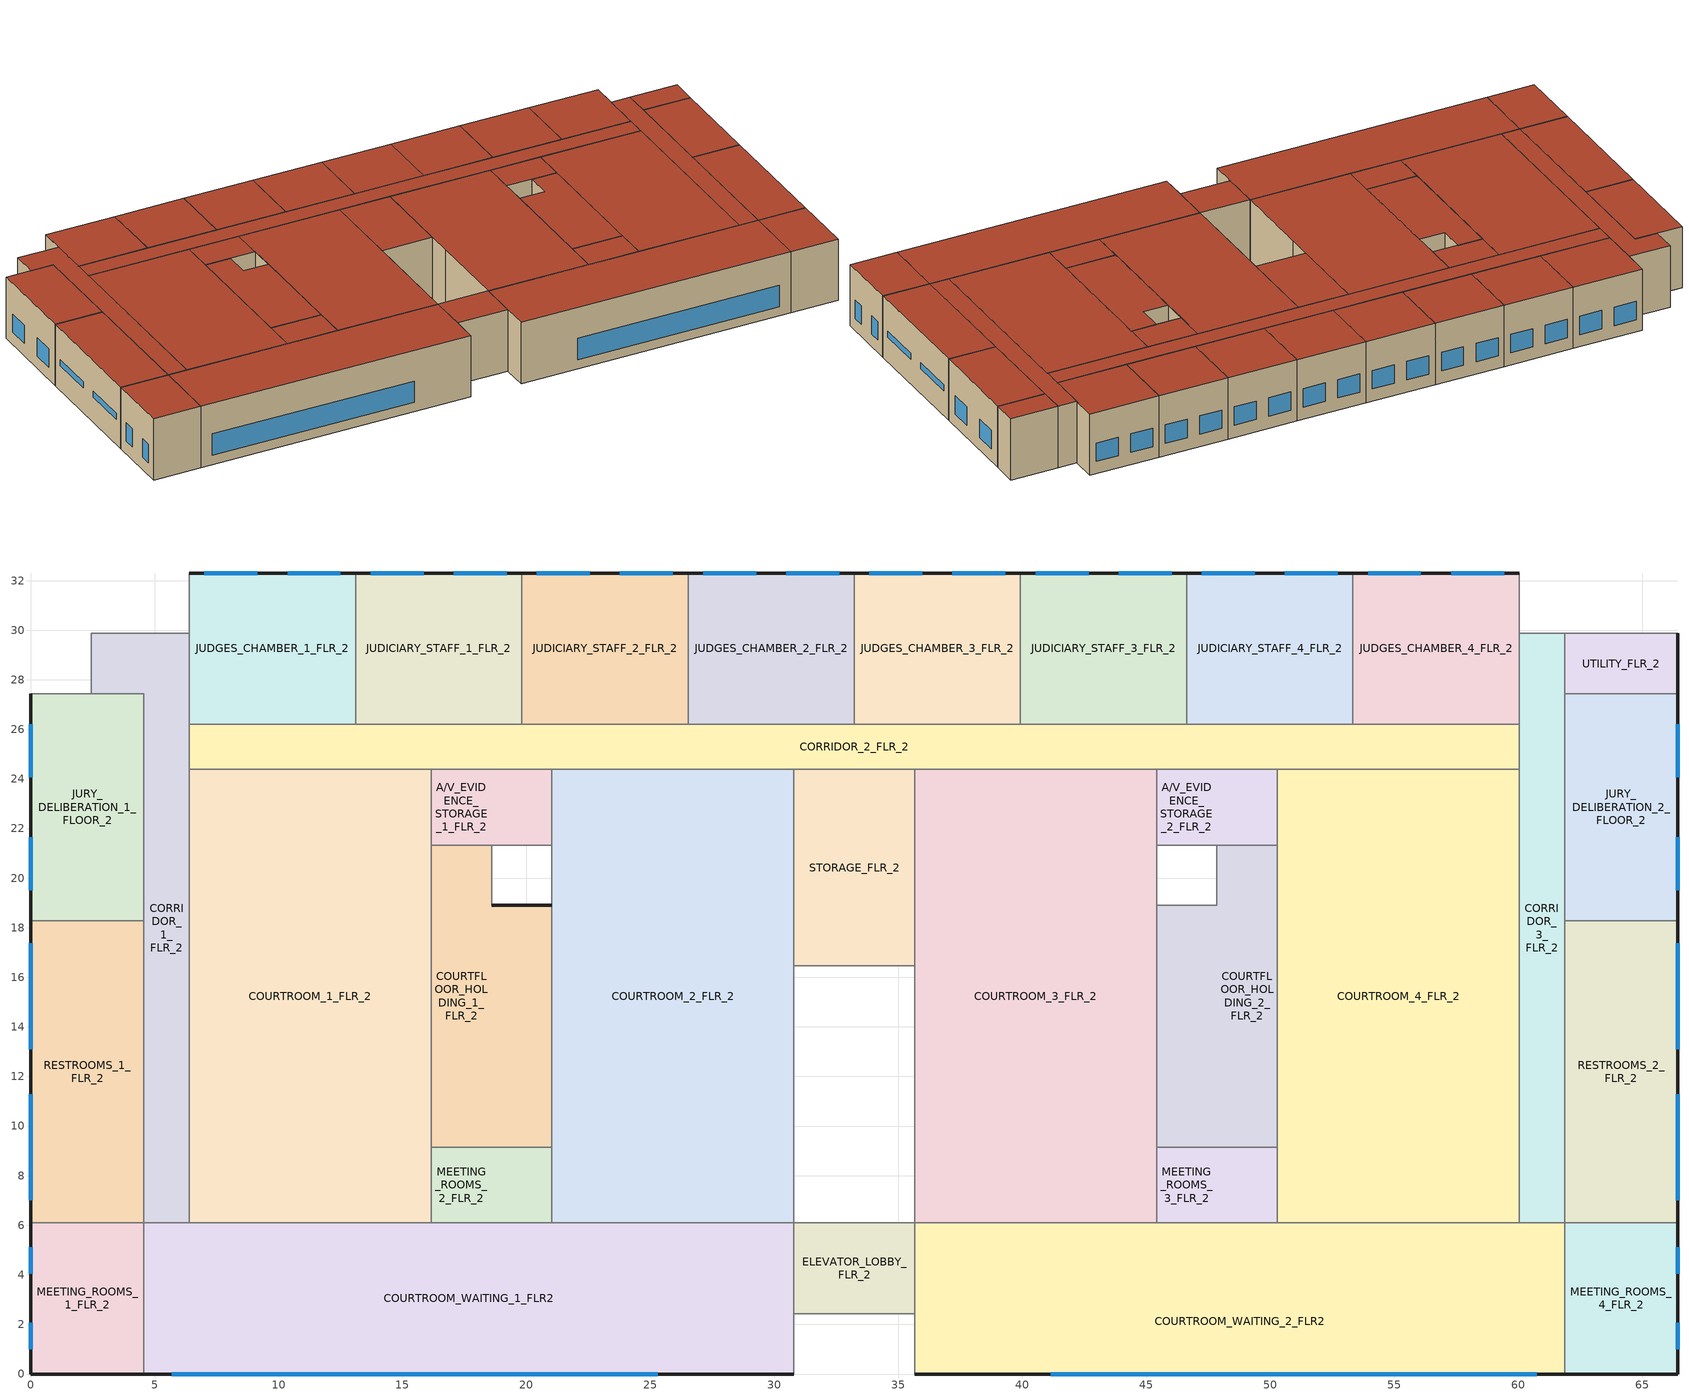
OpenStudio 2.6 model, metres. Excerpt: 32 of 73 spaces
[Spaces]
MEETING_ROOMS_1_FLR_2
 floor to ENTRANCE_LOBBY_FLR_1: 4.57,6.1 4.57,0 0,0 0,6.1 z8.53
 wall outside: 0,6.1 0,0 4.57,0 z8.53:14.63
 wall to RESTROOMS_1_FLR_2: 4.57,6.1 0,6.1 z8.53:14.63
 wall to COURTROOM_WAITING_1_FLR2: 4.57,0 4.57,6.1 z8.53:14.63
 window: 0,5.11 0,4.04 / 0,2.06 0,0.99 z9.75:11.58
 roof outside: 4.57,0 4.57,6.1 0,6.1 0,0 z14.63
COURTROOM_WAITING_1_FLR2
 floor to ENTRANCE_LOBBY_FLR_1: 30.78,6.1 30.78,0 4.57,0 4.57,6.1 z8.53
 wall outside: 4.57,0 30.78,0 z8.53:14.63
 wall to CORRIDOR_1_FLR_2: 6.4,6.1 4.57,6.1 z8.53:14.63
 wall to COURTROOM_1_FLR_2: 16.15,6.1 6.4,6.1 z8.53:14.63
 wall to MEETING_ROOMS_2_FLR_2: 21.03,6.1 16.15,6.1 z8.53:14.63
 wall to COURTROOM_2_FLR_2: 30.78,6.1 21.03,6.1 z8.53:14.63
 wall to ELEVATOR_LOBBY_FLR_2: 30.78,2.44 30.78,6.1 z8.53:14.63
 wall to PUBLIC_ELEVATORS: 30.78,0 30.78,2.44 z8.53:14.63
 window: 5.69,0 25.3,0 z9.45:11.58
 roof outside: 30.78,0 30.78,6.1 4.57,6.1 4.57,0 z14.63
COURTROOM_WAITING_2_FLR2
 floor to OFFICE_1_FLR_1: 61.87,4.27 61.87,0 35.66,0 35.66,4.27 z8.53
 floor to CORRIDOR_4_FLR_1: 61.87,6.1 61.87,4.27 35.66,4.27 35.66,6.1 z8.53
 wall outside: 35.66,0 61.87,0 z8.53:14.63
 wall to ELEVATOR_LOBBY_FLR_2: 35.66,6.1 35.66,2.44 z8.53:14.63
 wall to COURTROOM_3_FLR_2: 45.42,6.1 35.66,6.1 z8.53:14.63
 wall to MEETING_ROOMS_3_FLR_2: 50.29,6.1 45.42,6.1 z8.53:14.63
 wall to COURTROOM_4_FLR_2: 60.05,6.1 50.29,6.1 z8.53:14.63
 wall to CORRIDOR_3_FLR_2: 61.87,6.1 60.05,6.1 z8.53:14.63
 wall to MEETING_ROOMS_4_FLR_2: 61.87,0 61.87,6.1 z8.53:14.63
 wall to PUBLIC_ELEVATORS: 35.66,2.44 35.66,0 z8.53:14.63
 window: 41.15,0 60.76,0 z9.45:11.58
 roof outside: 61.87,0 61.87,6.1 35.66,6.1 35.66,0 z14.63
MEETING_ROOMS_4_FLR_2
 floor to OFFICE_2_FLR_1: 66.45,6.1 66.45,0 61.87,0 61.87,6.1 z8.53
 wall outside: 61.87,0 66.45,0 66.45,6.1 z8.53:14.63
 wall to RESTROOMS_2_FLR_2: 66.45,6.1 61.87,6.1 z8.53:14.63
 window: 66.45,0.99 66.45,2.06 / 66.45,4.04 66.45,5.11 z9.75:11.58
 roof outside: 66.45,0 66.45,6.1 61.87,6.1 61.87,0 z14.63
ELEVATOR_LOBBY_FLR_2
 floor to ELEVATOR_LOBBY_FLR_1: 35.66,6.1 35.66,2.44 30.78,2.44 30.78,6.1 z8.53
 wall to PUBLIC_ELEVATORS: 30.78,2.44 35.66,2.44 z8.53:14.63
 wall to PUBLIC_STAIRS_FLR_0: 35.66,6.1 30.78,6.1 z8.53:14.63
 roof outside: 35.66,2.44 35.66,6.1 30.78,6.1 30.78,2.44 z14.63
RESTROOMS_1_FLR_2
 floor to RESTROOMS_1_FLR_1: 4.57,18.29 4.57,6.1 0,6.1 0,18.29 z8.53
 wall outside: 0,18.29 0,6.1 z8.53:14.63
 wall to JURY_DELIBERATION_1_FLOOR_2: 4.57,18.29 0,18.29 z8.53:14.63
 wall to CORRIDOR_1_FLR_2: 4.57,6.1 4.57,18.29 z8.53:14.63
 window: 0,11.28 0,7.01 / 0,17.37 0,13.11 z10.97:11.58
 roof outside: 4.57,6.1 4.57,18.29 0,18.29 0,6.1 z14.63
CORRIDOR_1_FLR_2
 floor to CORRIDOR_1_FLR_1: 6.4,29.87 6.4,6.1 4.57,6.1 4.57,27.43 2.44,27.43 2.44,29.87 z8.53
 wall to COURTROOM_1_FLR_2: 6.4,6.1 6.4,24.38 z8.53:14.63
 wall to JURY_DELIBERATION_1_FLOOR_2: 2.44,27.43 4.57,27.43 4.57,18.29 z8.53:14.63
 wall to JUDGES_ELEVATOR: 2.44,29.87 2.44,27.43 z8.53:14.63
 wall to JUDGES_STAIRS_FLR_0: 6.4,29.87 2.44,29.87 z8.53:14.63
 wall to JUDGES_CHAMBER_1_FLR_2: 6.4,26.21 6.4,29.87 z8.53:14.63
 wall to CORRIDOR_2_FLR_2: 6.4,24.38 6.4,26.21 z8.53:14.63
 roof outside: 6.4,6.1 6.4,29.87 2.44,29.87 2.44,27.43 4.57,27.43 4.57,6.1 z14.63
COURTROOM_1_FLR_2
 floor to CLERK_1_FLR_1: 16.15,24.38 16.15,6.1 6.4,6.1 6.4,24.38 z8.53
 wall to A/V_EVIDENCE_STORAGE_1_FLR_2: 16.15,21.34 16.15,24.38 z8.53:14.63
 wall to COURTFLOOR_HOLDING_1_FLR_2: 16.15,9.14 16.15,21.34 z8.53:14.63
 wall to MEETING_ROOMS_2_FLR_2: 16.15,6.1 16.15,9.14 z8.53:14.63
 wall to CORRIDOR_2_FLR_2: 16.15,24.38 6.4,24.38 z8.53:14.63
 roof outside: 16.15,6.1 16.15,24.38 6.4,24.38 6.4,6.1 z14.63
MEETING_ROOMS_2_FLR_2
 floor to CLERK_1_FLR_1: 18.59,9.14 18.59,6.1 16.15,6.1 16.15,9.14 z8.53
 floor to CLERK_2_FLR_1: 21.03,9.14 21.03,6.1 18.59,6.1 18.59,9.14 z8.53
 wall to COURTFLOOR_HOLDING_1_FLR_2: 21.03,9.14 16.15,9.14 z8.53:14.63
 wall to COURTROOM_2_FLR_2: 21.03,6.1 21.03,9.14 z8.53:14.63
 roof outside: 21.03,6.1 21.03,9.14 16.15,9.14 16.15,6.1 z14.63
COURTROOM_2_FLR_2
 floor to CLERK_2_FLR_1: 30.78,24.38 30.78,6.1 21.03,6.1 21.03,24.38 z8.53
 wall to STORAGE_FLR_2: 30.78,16.46 30.78,24.38 z8.53:14.63
 wall to SERVICE_SHAFT: 30.78,14.02 30.78,16.46 z8.53:14.63
 wall to COURTFLOOR_HOLDING_1_FLR_2: 21.03,18.9 21.03,9.14 z8.53:14.63
 wall to DETENTION_ELEVATOR_1: 21.03,21.34 21.03,18.9 z8.53:14.63
 wall to A/V_EVIDENCE_STORAGE_1_FLR_2: 21.03,24.38 21.03,21.34 z8.53:14.63
 wall to CORRIDOR_2_FLR_2: 30.78,24.38 21.03,24.38 z8.53:14.63
 wall to PUBLIC_STAIRS_FLR_0: 30.78,6.1 30.78,14.02 z8.53:14.63
 roof outside: 30.78,6.1 30.78,24.38 21.03,24.38 21.03,6.1 z14.63
COURTROOM_3_FLR_2
 floor to LAW_LIBRARY_FLR_1: 45.42,24.38 45.42,6.1 35.66,6.1 35.66,24.38 z8.53
 wall to SERVICE_SHAFT: 35.66,16.46 35.66,14.02 z8.53:14.63
 wall to STORAGE_FLR_2: 35.66,24.38 35.66,16.46 z8.53:14.63
 wall to CORRIDOR_2_FLR_2: 45.42,24.38 35.66,24.38 z8.53:14.63
 wall to A/V_EVIDENCE_STORAGE_2_FLR_2: 45.42,21.34 45.42,24.38 z8.53:14.63
 wall to DETENTION_ELEVATOR_2: 45.42,18.9 45.42,21.34 z8.53:14.63
 wall to COURTFLOOR_HOLDING_2_FLR_2: 45.42,9.14 45.42,18.9 z8.53:14.63
 wall to MEETING_ROOMS_3_FLR_2: 45.42,6.1 45.42,9.14 z8.53:14.63
 wall to PUBLIC_STAIRS_FLR_0: 35.66,14.02 35.66,6.1 z8.53:14.63
 roof outside: 45.42,6.1 45.42,24.38 35.66,24.38 35.66,6.1 z14.63
MEETING_ROOMS_3_FLR_2
 floor to LAW_LIBRARY_FLR_1: 47.85,9.14 47.85,6.1 45.42,6.1 45.42,9.14 z8.53
 floor to JURY_ASSEMBLY_FLR_1: 50.29,9.14 50.29,6.1 47.85,6.1 47.85,9.14 z8.53
 wall to COURTFLOOR_HOLDING_2_FLR_2: 50.29,9.14 45.42,9.14 z8.53:14.63
 wall to COURTROOM_4_FLR_2: 50.29,6.1 50.29,9.14 z8.53:14.63
 roof outside: 50.29,6.1 50.29,9.14 45.42,9.14 45.42,6.1 z14.63
COURTROOM_4_FLR_2
 floor to JURY_ASSEMBLY_FLR_1: 60.05,24.38 60.05,6.1 50.29,6.1 50.29,24.38 z8.53
 wall to COURTFLOOR_HOLDING_2_FLR_2: 50.29,21.34 50.29,9.14 z8.53:14.63
 wall to A/V_EVIDENCE_STORAGE_2_FLR_2: 50.29,24.38 50.29,21.34 z8.53:14.63
 wall to CORRIDOR_2_FLR_2: 60.05,24.38 50.29,24.38 z8.53:14.63
 wall to CORRIDOR_3_FLR_2: 60.05,6.1 60.05,24.38 z8.53:14.63
 roof outside: 60.05,6.1 60.05,24.38 50.29,24.38 50.29,6.1 z14.63
CORRIDOR_3_FLR_2
 floor to CORRIDOR_3_FLR_1: 61.87,29.87 61.87,6.1 60.05,6.1 60.05,29.87 z8.53
 wall to CORRIDOR_2_FLR_2: 60.05,26.21 60.05,24.38 z8.53:14.63
 wall to JUDGES_CHAMBER_4_FLR_2: 60.05,29.87 60.05,26.21 z8.53:14.63
 wall to SECONDARY_STAIRS_FLR_0: 61.87,29.87 60.05,29.87 z8.53:14.63
 wall to UTILITY_FLR_2: 61.87,27.43 61.87,29.87 z8.53:14.63
 wall to JURY_DELIBERATION_2_FLOOR_2: 61.87,18.29 61.87,27.43 z8.53:14.63
 wall to RESTROOMS_2_FLR_2: 61.87,6.1 61.87,18.29 z8.53:14.63
 roof outside: 61.87,6.1 61.87,29.87 60.05,29.87 60.05,6.1 z14.63
RESTROOMS_2_FLR_2
 floor to RESTROOMS_2_FLR_1: 66.45,18.29 66.45,6.1 61.87,6.1 61.87,18.29 z8.53
 wall outside: 66.45,6.1 66.45,18.29 z8.53:14.63
 wall to JURY_DELIBERATION_2_FLOOR_2: 66.45,18.29 61.87,18.29 z8.53:14.63
 window: 66.45,13.11 66.45,17.37 / 66.45,7.01 66.45,11.28 z10.97:11.58
 roof outside: 66.45,6.1 66.45,18.29 61.87,18.29 61.87,6.1 z14.63
COURTFLOOR_HOLDING_1_FLR_2
 floor to CLERK_1_FLR_1: 18.59,21.34 18.59,9.14 16.15,9.14 16.15,21.34 z8.53
 floor to CLERK_2_FLR_1: 21.03,18.9 21.03,9.14 18.59,9.14 18.59,18.9 z8.53
 wall outside: 21.03,18.9 18.59,18.9 z8.53:14.63
 wall to A/V_EVIDENCE_STORAGE_1_FLR_2: 18.59,21.34 16.15,21.34 z8.53:14.63
 wall to DETENTION_ELEVATOR_1: 18.59,18.9 18.59,21.34 z8.53:14.63
 roof outside: 21.03,9.14 21.03,18.9 18.59,18.9 18.59,21.34 16.15,21.34 16.15,9.14 z14.63
COURTFLOOR_HOLDING_2_FLR_2
 floor to LAW_LIBRARY_FLR_1: 47.85,18.9 47.85,9.14 45.42,9.14 45.42,18.9 z8.53
 floor to JURY_ASSEMBLY_FLR_1: 50.29,21.34 50.29,9.14 47.85,9.14 47.85,21.34 z8.53
 wall to DETENTION_ELEVATOR_2: 47.85,21.34 47.85,18.9 45.42,18.9 z8.53:14.63
 wall to A/V_EVIDENCE_STORAGE_2_FLR_2: 50.29,21.34 47.85,21.34 z8.53:14.63
 roof outside: 50.29,9.14 50.29,21.34 47.85,21.34 47.85,18.9 45.42,18.9 45.42,9.14 z14.63
STORAGE_FLR_2
 floor to STORAGE_FLR_1: 35.66,24.38 35.66,16.46 30.78,16.46 30.78,24.38 z8.53
 wall to SERVICE_SHAFT: 30.78,16.46 35.66,16.46 z8.53:14.63
 wall to CORRIDOR_2_FLR_2: 35.66,24.38 30.78,24.38 z8.53:14.63
 roof outside: 35.66,16.46 35.66,24.38 30.78,24.38 30.78,16.46 z14.63
JURY_DELIBERATION_1_FLOOR_2
 floor to CONFERENCE_FLR_1: 4.57,27.43 4.57,18.29 0,18.29 0,27.43 z8.53
 wall outside: 0,27.43 0,18.29 z8.53:14.63
 wall to JUDGES_ELEVATOR: 2.44,27.43 0,27.43 z8.53:14.63
 window: 0,26.21 0,24.08 / 0,21.64 0,19.51 z9.75:11.58
 roof outside: 4.57,18.29 4.57,27.43 0,27.43 0,18.29 z14.63
JURY_DELIBERATION_2_FLOOR_2
 floor to BREAK_ROOM_FLR_1: 66.45,27.43 66.45,18.29 61.87,18.29 61.87,27.43 z8.53
 wall outside: 66.45,18.29 66.45,27.43 z8.53:14.63
 wall to UTILITY_FLR_2: 66.45,27.43 61.87,27.43 z8.53:14.63
 window: 66.45,19.51 66.45,21.64 / 66.45,24.08 66.45,26.21 z9.75:11.58
 roof outside: 66.45,18.29 66.45,27.43 61.87,27.43 61.87,18.29 z14.63
A/V_EVIDENCE_STORAGE_1_FLR_2
 floor to CLERK_1_FLR_1: 16.15,24.38 18.59,24.38 18.59,21.34 16.15,21.34 z8.53
 floor to CLERK_2_FLR_1: 21.03,24.38 21.03,21.34 18.59,21.34 18.59,24.38 z8.53
 wall to DETENTION_ELEVATOR_1: 18.59,21.34 21.03,21.34 z8.53:14.63
 wall to CORRIDOR_2_FLR_2: 21.03,24.38 16.15,24.38 z8.53:14.63
 roof outside: 21.03,21.34 21.03,24.38 16.15,24.38 16.15,21.34 z14.63
A/V_EVIDENCE_STORAGE_2_FLR_2
 floor to LAW_LIBRARY_FLR_1: 45.42,24.38 47.85,24.38 47.85,21.34 45.42,21.34 z8.53
 floor to JURY_ASSEMBLY_FLR_1: 50.29,24.38 50.29,21.34 47.85,21.34 47.85,24.38 z8.53
 wall to DETENTION_ELEVATOR_2: 45.42,21.34 47.85,21.34 z8.53:14.63
 wall to CORRIDOR_2_FLR_2: 50.29,24.38 45.42,24.38 z8.53:14.63
 roof outside: 50.29,21.34 50.29,24.38 45.42,24.38 45.42,21.34 z14.63
CORRIDOR_2_FLR_2
 floor to CORRIDOR_2_FLR_1: 60.05,26.21 60.05,24.38 6.4,24.38 6.4,26.21 z8.53
 wall to JUDGES_CHAMBER_1_FLR_2: 13.11,26.21 6.4,26.21 z8.53:14.63
 wall to JUDICIARY_STAFF_1_FLR_2: 19.81,26.21 13.11,26.21 z8.53:14.63
 wall to JUDICIARY_STAFF_2_FLR_2: 26.52,26.21 19.81,26.21 z8.53:14.63
 wall to JUDGES_CHAMBER_2_FLR_2: 33.22,26.21 26.52,26.21 z8.53:14.63
 wall to JUDGES_CHAMBER_3_FLR_2: 39.93,26.21 33.22,26.21 z8.53:14.63
 wall to JUDICIARY_STAFF_3_FLR_2: 46.63,26.21 39.93,26.21 z8.53:14.63
 wall to JUDICIARY_STAFF_4_FLR_2: 53.34,26.21 46.63,26.21 z8.53:14.63
 wall to JUDGES_CHAMBER_4_FLR_2: 60.05,26.21 53.34,26.21 z8.53:14.63
 roof outside: 60.05,24.38 60.05,26.21 6.4,26.21 6.4,24.38 z14.63
JUDGES_CHAMBER_1_FLR_2
 floor to COURT_ADMIN_FLR_1: 13.11,32.31 13.11,26.21 6.4,26.21 6.4,32.31 z8.53
 wall outside: 13.11,32.31 6.4,32.31 z8.53:14.63
 wall to JUDICIARY_STAFF_1_FLR_2: 13.11,26.21 13.11,32.31 z8.53:14.63
 wall to JUDGES_STAIRS_FLR_0: 6.4,32.31 6.4,29.87 z8.53:14.63
 window: 12.5,32.31 10.36,32.31 / 9.14,32.31 7.01,32.31 z9.75:11.58
 roof outside: 6.4,26.21 13.11,26.21 13.11,32.31 6.4,32.31 z14.63
JUDICIARY_STAFF_1_FLR_2
 floor to COURT_ADMIN_FLR_1: 19.81,32.31 19.81,26.21 13.11,26.21 13.11,32.31 z8.53
 wall outside: 19.81,32.31 13.11,32.31 z8.53:14.63
 wall to JUDICIARY_STAFF_2_FLR_2: 19.81,26.21 19.81,32.31 z8.53:14.63
 window: 19.2,32.31 17.07,32.31 / 15.85,32.31 13.72,32.31 z9.75:11.58
 roof outside: 19.81,26.21 19.81,32.31 13.11,32.31 13.11,26.21 z14.63
JUDICIARY_STAFF_2_FLR_2
 floor to COURT_ADMIN_FLR_1: 26.52,32.31 26.52,26.21 19.81,26.21 19.81,32.31 z8.53
 wall outside: 26.52,32.31 19.81,32.31 z8.53:14.63
 wall to JUDGES_CHAMBER_2_FLR_2: 26.52,26.21 26.52,32.31 z8.53:14.63
 window: 22.56,32.31 20.42,32.31 / 25.91,32.31 23.77,32.31 z9.75:11.58
 roof outside: 26.52,26.21 26.52,32.31 19.81,32.31 19.81,26.21 z14.63
JUDGES_CHAMBER_2_FLR_2
 floor to COURT_ADMIN_FLR_1: 33.22,32.31 33.22,26.21 26.52,26.21 26.52,32.31 z8.53
 wall outside: 33.22,32.31 26.52,32.31 z8.53:14.63
 wall to JUDGES_CHAMBER_3_FLR_2: 33.22,26.21 33.22,32.31 z8.53:14.63
 window: 32.61,32.31 30.48,32.31 / 29.26,32.31 27.13,32.31 z9.75:11.58
 roof outside: 33.22,26.21 33.22,32.31 26.52,32.31 26.52,26.21 z14.63
JUDGES_CHAMBER_3_FLR_2
 floor to COURT_ADMIN_FLR_1: 39.93,32.31 39.93,26.21 33.22,26.21 33.22,32.31 z8.53
 wall outside: 39.93,32.31 33.22,32.31 z8.53:14.63
 wall to JUDICIARY_STAFF_3_FLR_2: 39.93,26.21 39.93,32.31 z8.53:14.63
 window: 39.32,32.31 37.19,32.31 / 35.97,32.31 33.83,32.31 z9.75:11.58
 roof outside: 39.93,26.21 39.93,32.31 33.22,32.31 33.22,26.21 z14.63
JUDICIARY_STAFF_3_FLR_2
 floor to COURT_ADMIN_FLR_1: 46.63,32.31 46.63,26.21 39.93,26.21 39.93,32.31 z8.53
 wall outside: 46.63,32.31 39.93,32.31 z8.53:14.63
 wall to JUDICIARY_STAFF_4_FLR_2: 46.63,26.21 46.63,32.31 z8.53:14.63
 window: 46.02,32.31 43.89,32.31 / 42.67,32.31 40.54,32.31 z9.75:11.58
 roof outside: 46.63,26.21 46.63,32.31 39.93,32.31 39.93,26.21 z14.63
JUDICIARY_STAFF_4_FLR_2
 floor to COURT_ADMIN_FLR_1: 53.34,32.31 53.34,26.21 46.63,26.21 46.63,32.31 z8.53
 wall outside: 53.34,32.31 46.63,32.31 z8.53:14.63
 wall to JUDGES_CHAMBER_4_FLR_2: 53.34,26.21 53.34,32.31 z8.53:14.63
 window: 49.38,32.31 47.24,32.31 / 52.73,32.31 50.6,32.31 z9.75:11.58
 roof outside: 53.34,26.21 53.34,32.31 46.63,32.31 46.63,26.21 z14.63
JUDGES_CHAMBER_4_FLR_2
 floor to COURT_ADMIN_FLR_1: 60.05,32.31 60.05,26.21 53.34,26.21 53.34,32.31 z8.53
 wall outside: 60.05,32.31 53.34,32.31 z8.53:14.63
 wall to SECONDARY_STAIRS_FLR_0: 60.05,29.87 60.05,32.31 z8.53:14.63
 window: 59.44,32.31 57.3,32.31 / 56.08,32.31 53.95,32.31 z9.75:11.58
 roof outside: 60.05,26.21 60.05,32.31 53.34,32.31 53.34,26.21 z14.63
UTILITY_FLR_2
 floor to UTILITY_FLR_1: 66.45,29.87 66.45,27.43 61.87,27.43 61.87,29.87 z8.53
 wall outside: 66.45,27.43 66.45,29.87 z8.53:14.63
 wall to SECONDARY_STAIRS_FLR_0: 66.45,29.87 61.87,29.87 z8.53:14.63
 roof outside: 66.45,27.43 66.45,29.87 61.87,29.87 61.87,27.43 z14.63
[Building]
Building 1: Nominal Floor to Floor Height {m}=6.76792e-17; Standards Number of Stories=3; Standards Number of Above Ground Stories=2
[Site]
Site 1
[ClimateZones]
Climate Zone Institution Name 1=ASHRAE; Climate Zone Document Name 1=ANSI/ASHRAE Standard 169; Climate Zone Document Year 1=2006; Climate Zone Institution Name 2=CEC; Climate Zone Document Name 2=California Climate Zone Descriptions; Climate Zone Document Year 2=1995
[WindowMaterial:Blind]
Window Material Blind 1: Slat Width {m}=0.025; Slat Separation {m}=0.01875; Front Side Slat Beam Solar Reflectance=0.5; Back Side Slat Beam Solar Reflectance=0.5; Front Side Slat Diffuse Solar Reflectance=0.5; Back Side Slat Diffuse Solar Reflectance=0.5; Slat Beam Visible Transmittance=0
[ShadingControl]
Shading Control 1: Shading Type=InteriorBlind; Shading Device Material=Window Material Blind 1
[BuildingStory]
Building Story 2: Nominal Z Coordinate {m}=8.5344; Nominal Floor to Floor Height {m}=6.096
[Space] Building Story=Building Story 2
Name | Space Type | Thermal Zone
MEETING_ROOMS_1_FLR_2 | Conference | Thermal Zone: MEETING_ROOMS_1_FLR_2
COURTROOM_WAITING_1_FLR2 | Courtroom Waiting | Thermal Zone: COURTROOM_WAITING_1_FLR2
COURTROOM_WAITING_2_FLR2 | Courtroom Waiting | Thermal Zone: COURTROOM_WAITING_2_FLR2
MEETING_ROOMS_4_FLR_2 | Conference | Thermal Zone: MEETING_ROOMS_4_FLR_2
ELEVATOR_LOBBY_FLR_2 | Elevator Lobby | Thermal Zone: ELEVATOR_LOBBY_FLR_2
RESTROOMS_1_FLR_2 | Restrooms | Thermal Zone: RESTROOMS_1_FLR_2
CORRIDOR_1_FLR_2 | Corridor | Thermal Zone: CORRIDOR_1_FLR_2
COURTROOM_1_FLR_2 | Courtroom | Thermal Zone: COURTROOM_1_FLR_2
MEETING_ROOMS_2_FLR_2 | Conference | Thermal Zone: MEETING_ROOMS_2_FLR_2
COURTROOM_2_FLR_2 | Courtroom | Thermal Zone: COURTROOM_2_FLR_2
COURTROOM_3_FLR_2 | Courtroom | Thermal Zone: COURTROOM_3_FLR_2
MEETING_ROOMS_3_FLR_2 | Conference | Thermal Zone: MEETING_ROOMS_3_FLR_2
COURTROOM_4_FLR_2 | Courtroom | Thermal Zone: COURTROOM_4_FLR_2
CORRIDOR_3_FLR_2 | Corridor | Thermal Zone: CORRIDOR_3_FLR_2
RESTROOMS_2_FLR_2 | Restrooms | Thermal Zone: RESTROOMS_2_FLR_2
COURTFLOOR_HOLDING_1_FLR_2 | Cell | Thermal Zone: COURTFLOOR_HOLDING_1_FLR_2
COURTFLOOR_HOLDING_2_FLR_2 | Cell | Thermal Zone: COURTFLOOR_HOLDING_2_FLR_2
STORAGE_FLR_2 | Storage | Thermal Zone: STORAGE_FLR_2
JURY_DELIBERATION_1_FLOOR_2 | Jury Deliberation | Thermal Zone: JURY_DELIBERATION_1_FLOOR_2
JURY_DELIBERATION_2_FLOOR_2 | Jury Deliberation | Thermal Zone: JURY_DELIBERATION_2_FLOOR_2
A/V_EVIDENCE_STORAGE_1_FLR_2 | Storage | Thermal Zone: A/V_EVIDENCE_STORAGE_1_FLR_2
A/V_EVIDENCE_STORAGE_2_FLR_2 | Storage | Thermal Zone: A/V_EVIDENCE_STORAGE_2_FLR_2
CORRIDOR_2_FLR_2 | Corridor | Thermal Zone: CORRIDOR_2_FLR_2
JUDGES_CHAMBER_1_FLR_2 | Judges Chamber | Thermal Zone: JUDGES_CHAMBER_1_FLR_2
JUDICIARY_STAFF_1_FLR_2 | Office | Thermal Zone: JUDICIARY_STAFF_1_FLR_2
JUDICIARY_STAFF_2_FLR_2 | Office | Thermal Zone: JUDICIARY_STAFF_2_FLR_2
JUDGES_CHAMBER_2_FLR_2 | Judges Chamber | Thermal Zone: JUDGES_CHAMBER_2_FLR_2
JUDGES_CHAMBER_3_FLR_2 | Judges Chamber | Thermal Zone: JUDGES_CHAMBER_3_FLR_2
JUDICIARY_STAFF_3_FLR_2 | Office | Thermal Zone: JUDICIARY_STAFF_3_FLR_2
JUDICIARY_STAFF_4_FLR_2 | Office | Thermal Zone: JUDICIARY_STAFF_4_FLR_2
JUDGES_CHAMBER_4_FLR_2 | Judges Chamber | Thermal Zone: JUDGES_CHAMBER_4_FLR_2
UTILITY_FLR_2 | Utility | Thermal Zone: UTILITY_FLR_2
[ThermalZone] Use Ideal Air Loads=No
Thermal Zone: COURTROOM_4_FLR_2; Thermal Zone: A/V_EVIDENCE_STORAGE_1_FLR_2; Thermal Zone: JURY_DELIBERATION_2_FLOOR_2; Thermal Zone: MEETING_ROOMS_4_FLR_2; Thermal Zone: COURTROOM_WAITING_1_FLR2; Thermal Zone: RESTROOMS_1_FLR_2; Thermal Zone: ELEVATOR_LOBBY_FLR_2; Thermal Zone: COURTROOM_WAITING_2_FLR2; Thermal Zone: JURY_DELIBERATION_1_FLOOR_2; Thermal Zone: MEETING_ROOMS_2_FLR_2; Thermal Zone: COURTROOM_1_FLR_2; Thermal Zone: A/V_EVIDENCE_STORAGE_2_FLR_2; Thermal Zone: COURTFLOOR_HOLDING_1_FLR_2; Thermal Zone: COURTROOM_2_FLR_2; Thermal Zone: COURTFLOOR_HOLDING_2_FLR_2; Thermal Zone: RESTROOMS_2_FLR_2; Thermal Zone: MEETING_ROOMS_1_FLR_2; Thermal Zone: CORRIDOR_1_FLR_2; Thermal Zone: COURTROOM_3_FLR_2; Thermal Zone: CORRIDOR_2_FLR_2; Thermal Zone: MEETING_ROOMS_3_FLR_2; Thermal Zone: CORRIDOR_3_FLR_2; Thermal Zone: STORAGE_FLR_2; Thermal Zone: JUDGES_CHAMBER_1_FLR_2; Thermal Zone: JUDICIARY_STAFF_1_FLR_2; Thermal Zone: JUDICIARY_STAFF_2_FLR_2; Thermal Zone: JUDGES_CHAMBER_2_FLR_2; Thermal Zone: JUDGES_CHAMBER_3_FLR_2; Thermal Zone: JUDICIARY_STAFF_3_FLR_2; Thermal Zone: JUDICIARY_STAFF_4_FLR_2; Thermal Zone: JUDGES_CHAMBER_4_FLR_2; Thermal Zone: UTILITY_FLR_2
[SpaceType] Standards Building Type=Courthouse
Name | Standards Space Type
Cell | Courthouse - Cell
Conference | Courthouse - Conference
Corridor | Courthouse - Corridor
Courtroom | Courthouse - Courtroom
Courtroom Waiting | Courthouse - Courtroom Waiting
Elevator Lobby | Courthouse - Elevator Lobby
Judges Chamber | Courthouse - Judges Chamber
Jury Deliberation | Courthouse - Jury Deliberation
Office | Courthouse - Office
Restrooms | Courthouse - Restrooms
Storage | Courthouse - Storage
Utility | Courthouse - Utility
